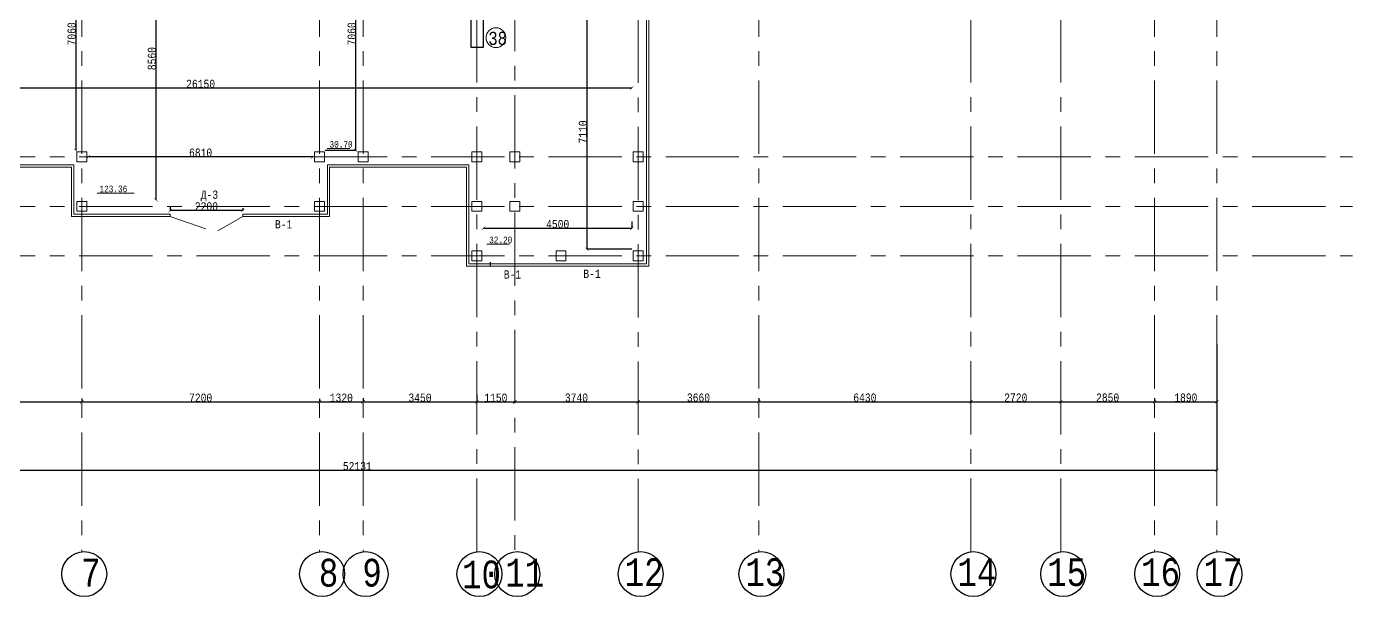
# Model space of a CAD drawing. Header units: millimetres. Extents: x -689206 to 4969298, y -1019800 to 703299.
# Drawn here: x 768684 to 808889, y -934565 to -917286 of the extents above; entities that cross this region are included whole.
import ezdxf

# ---------------------------------------------------------------- set-up
doc = ezdxf.new("R2010")
doc.units = ezdxf.units.MM
doc.linetypes.add('JIS_02_4.0', pattern=[5.5, 4, -1.5])
doc.linetypes.add('осеваяX2', pattern=[101.6, 63.5, -12.7, 12.7, -12.7])
for name, color, linetype, lineweight in [('несущие', 7, 'Continuous', 30), ('ОКНА', 250, 'Continuous', 20), ('РАЗМЕРЫ', 7, 'Continuous', 9), ('сваи', 7, 'JIS_02_4.0', 30), ('стены', 7, 'Continuous', 20)]:
    doc.layers.add(name, color=color, linetype=linetype, lineweight=lineweight)
doc.layers.add('сетка', color=104, linetype='Continuous')
doc.layers.add('четотам', color=7, linetype='Continuous')
doc.styles.add('Аннотативный', font='isocteur.ttf', dxfattribs={"width": 0.7, "height": 250})
doc.dimstyles.new('Аннотативный', dxfattribs={"dimscale": 0, "dimtxt": 250, "dimasz": 100, "dimexe": 1.25, "dimexo": 0.625, "dimtad": 1, "dimdec": 0, "dimtxsty": 'Аннотативный', "dimblk": 'ARCHTICK', "dimcen": 2.5, "dimadec": 0, "dimazin": 0, "dimtfac": 1, "dimtdec": 0, "dimtmove": 0, "dimatfit": 3, "dimfxl": 1, "dimarcsym": 0})

# ---------------------------------------------------------------- blocks, each defined once
blk = doc.blocks.new('_ArchTick')
at = {"color": 0, "linetype": 'ByBlock', "const_width": 0.15}
blk.add_lwpolyline([(-0.5, -0.5), (0.5, 0.5)], dxfattribs=at)
blk = doc.blocks.new('*D4487')
at = {"layer": 'Defpoints', "color": 0, "lineweight": 5, "transparency": 16777216}
for p in [(782539, -923403), (787039, -923194), (787039, -923403)]:
    blk.add_point(p, dxfattribs=at)
at = {"layer": 'стены', "color": 0, "lineweight": -2, "transparency": 16777216}
for p, q in [((782539, -923402), (782539, -923401)), ((782539, -923403), (787039, -923403)), ((787039, -923194), (787039, -923404))]:
    blk.add_line(p, q, dxfattribs=at)
at = {"layer": 'стены', "color": 0, "lineweight": -2, "transparency": 16777216, "xscale": 100, "yscale": 100, "zscale": 100, "rotation": 180}
blk.add_blockref('_ArchTick', (782539, -923403), dxfattribs=at)
at = {"layer": 'стены', "color": 0, "lineweight": -2, "transparency": 16777216, "xscale": 100, "yscale": 100, "zscale": 100}
blk.add_blockref('_ArchTick', (787039, -923403), dxfattribs=at)
at = {"layer": 'стены', "color": 0, "lineweight": 5, "transparency": 16777216, "insert": (784789, -923277), "char_height": 250, "attachment_point": 5, "style": 'Аннотативный'}
blk.add_mtext('4500', dxfattribs=at)
blk = doc.blocks.new('*D4572')
at = {"layer": 'Defpoints', "color": 0, "lineweight": 5, "transparency": 16777216}
for p in [(770559, -921238), (770559, -921238), (777366, -921238)]:
    blk.add_point(p, dxfattribs=at)
at = {"layer": 'РАЗМЕРЫ', "color": 0, "lineweight": -2, "transparency": 16777216}
for p, q in [((770559, -921237), (770559, -921237)), ((777366, -921238), (770559, -921238)), ((777366, -921237), (777366, -921237))]:
    blk.add_line(p, q, dxfattribs=at)
at = {"layer": 'РАЗМЕРЫ', "color": 0, "lineweight": -2, "transparency": 16777216, "xscale": 100, "yscale": 100, "zscale": 100, "rotation": 180}
blk.add_blockref('_ArchTick', (770559, -921238), dxfattribs=at)
at = {"layer": 'РАЗМЕРЫ', "color": 0, "lineweight": -2, "transparency": 16777216, "xscale": 100, "yscale": 100, "zscale": 100}
blk.add_blockref('_ArchTick', (777366, -921238), dxfattribs=at)
at = {"layer": 'РАЗМЕРЫ', "color": 0, "lineweight": 5, "transparency": 16777216, "insert": (773963, -921112), "char_height": 250, "attachment_point": 5, "style": 'Аннотативный'}
blk.add_mtext('6810', dxfattribs=at)
blk = doc.blocks.new('*D4583')
at = {"layer": 'Defpoints', "color": 0, "linetype": 'ByBlock', "lineweight": 5, "transparency": 16777216}
for p in [(773039, -922738), (773039, -922866), (775239, -922793)]:
    blk.add_point(p, dxfattribs=at)
at = {"layer": 'РАЗМЕРЫ', "color": 0, "linetype": 'ByBlock', "lineweight": -2, "transparency": 16777216}
for p, q in [((773039, -922738), (773039, -922867)), ((775239, -922866), (773039, -922866)), ((775239, -922793), (775239, -922867))]:
    blk.add_line(p, q, dxfattribs=at)
at = {"layer": 'РАЗМЕРЫ', "color": 0, "linetype": 'ByBlock', "lineweight": -2, "transparency": 16777216, "xscale": 100, "yscale": 100, "zscale": 100, "rotation": 180}
blk.add_blockref('_ArchTick', (773039, -922866), dxfattribs=at)
at = {"layer": 'РАЗМЕРЫ', "color": 0, "linetype": 'ByBlock', "lineweight": -2, "transparency": 16777216, "xscale": 100, "yscale": 100, "zscale": 100}
blk.add_blockref('_ArchTick', (775239, -922866), dxfattribs=at)
at = {"layer": 'РАЗМЕРЫ', "color": 0, "linetype": 'ByBlock', "lineweight": 5, "transparency": 16777216, "insert": (774139, -922740), "char_height": 250, "attachment_point": 5, "style": 'Аннотативный'}
blk.add_mtext('2200', dxfattribs=at)
blk = doc.blocks.new('*D4544')
at = {"layer": 'Defpoints', "color": 0, "linetype": 'ByBlock', "lineweight": 5, "transparency": 16777216}
for p in [(785682, -916926), (787039, -916926), (787039, -924038)]:
    blk.add_point(p, dxfattribs=at)
at = {"layer": 'РАЗМЕРЫ', "color": 0, "linetype": 'ByBlock', "lineweight": -2, "transparency": 16777216}
for p, q in [((787039, -916926), (785681, -916926)), ((785682, -924038), (785682, -916926)), ((787039, -924038), (785681, -924038))]:
    blk.add_line(p, q, dxfattribs=at)
at = {"layer": 'РАЗМЕРЫ', "color": 0, "linetype": 'ByBlock', "lineweight": -2, "transparency": 16777216, "xscale": 100, "yscale": 100, "zscale": 100}
for p, rotation in [((785682, -916926), 90), ((785682, -924038), 270)]:
    blk.add_blockref('_ArchTick', p, dxfattribs=dict(at, rotation=rotation))
at = {"layer": 'РАЗМЕРЫ', "color": 0, "linetype": 'ByBlock', "lineweight": 9, "transparency": 16777216, "insert": (785556, -920482), "char_height": 250, "attachment_point": 5, "rotation": 90, "style": 'Аннотативный'}
blk.add_mtext('7110', dxfattribs=at)
blk = doc.blocks.new('*D4545')
at = {"layer": 'Defpoints', "color": 0, "linetype": 'ByBlock', "lineweight": 5, "transparency": 16777216}
for p in [(777744, -913978), (778671, -913978), (777744, -921038)]:
    blk.add_point(p, dxfattribs=at)
at = {"layer": 'РАЗМЕРЫ', "color": 0, "linetype": 'ByBlock', "lineweight": -2, "transparency": 16777216}
for p, q in [((777744, -913978), (778673, -913978)), ((778671, -921038), (778671, -913978)), ((777744, -921038), (778673, -921038))]:
    blk.add_line(p, q, dxfattribs=at)
at = {"layer": 'РАЗМЕРЫ', "color": 0, "linetype": 'ByBlock', "lineweight": -2, "transparency": 16777216, "xscale": 100, "yscale": 100, "zscale": 100}
for p, rotation in [((778671, -913978), 90), ((778671, -921038), 270)]:
    blk.add_blockref('_ArchTick', p, dxfattribs=dict(at, rotation=rotation))
at = {"layer": 'РАЗМЕРЫ', "color": 0, "linetype": 'ByBlock', "lineweight": 5, "transparency": 16777216, "insert": (778546, -917508), "char_height": 250, "attachment_point": 5, "rotation": 90, "style": 'Аннотативный'}
blk.add_mtext('7060', dxfattribs=at)
blk = doc.blocks.new('*D4631')
at = {"layer": 'Defpoints', "color": 0, "lineweight": 5, "ltscale": 15000, "transparency": 16777216}
for p in [(772612, -913978), (772649, -913978), (772612, -922538)]:
    blk.add_point(p, dxfattribs=at)
at = {"layer": 'сваи', "color": 0, "lineweight": -2, "ltscale": 15000, "transparency": 16777216}
for p, q in [((772648, -913978), (772611, -913978)), ((772612, -922538), (772612, -913978)), ((772613, -922538), (772614, -922538))]:
    blk.add_line(p, q, dxfattribs=at)
at = {"layer": 'сваи', "color": 0, "lineweight": -2, "ltscale": 15000, "transparency": 16777216, "xscale": 100, "yscale": 100, "zscale": 100}
for p, rotation in [((772612, -913978), 90), ((772612, -922538), 270)]:
    blk.add_blockref('_ArchTick', p, dxfattribs=dict(at, rotation=rotation))
at = {"layer": 'сваи', "color": 0, "lineweight": 5, "ltscale": 15000, "transparency": 16777216, "insert": (772487, -918258), "char_height": 250, "attachment_point": 5, "rotation": 90, "style": 'Аннотативный'}
blk.add_mtext('8560', dxfattribs=at)
blk = doc.blocks.new('*D4645')
at = {"layer": 'Defpoints', "color": 0, "lineweight": 5, "ltscale": 35, "transparency": 16777216}
for p in [(765685, -928667), (770359, -928559), (770359, -928667)]:
    blk.add_point(p, dxfattribs=at)
at = {"layer": 'РАЗМЕРЫ', "color": 0, "lineweight": -2, "ltscale": 35, "transparency": 16777216}
for p, q in [((765685, -928666), (765685, -928666)), ((765685, -928667), (770359, -928667)), ((770359, -928559), (770359, -928668))]:
    blk.add_line(p, q, dxfattribs=at)
at = {"layer": 'РАЗМЕРЫ', "color": 0, "lineweight": -2, "ltscale": 35, "transparency": 16777216, "xscale": 100, "yscale": 100, "zscale": 100, "rotation": 180}
blk.add_blockref('_ArchTick', (765685, -928667), dxfattribs=at)
at = {"layer": 'РАЗМЕРЫ', "color": 0, "lineweight": -2, "ltscale": 35, "transparency": 16777216, "xscale": 100, "yscale": 100, "zscale": 100}
blk.add_blockref('_ArchTick', (770359, -928667), dxfattribs=at)
at = {"layer": 'РАЗМЕРЫ', "color": 0, "lineweight": 5, "ltscale": 35, "transparency": 16777216, "insert": (768022, -928541), "char_height": 250, "attachment_point": 5, "style": 'Аннотативный'}
blk.add_mtext('4690', dxfattribs=at)
blk = doc.blocks.new('*D4646')
at = {"layer": 'Defpoints', "color": 0, "lineweight": 5, "ltscale": 35, "transparency": 16777216}
for p in [(770359, -928667), (777569, -928568), (777569, -928667)]:
    blk.add_point(p, dxfattribs=at)
at = {"layer": 'РАЗМЕРЫ', "color": 0, "lineweight": -2, "ltscale": 35, "transparency": 16777216}
for p, q in [((770359, -928666), (770359, -928666)), ((770359, -928667), (777569, -928667)), ((777569, -928569), (777569, -928668))]:
    blk.add_line(p, q, dxfattribs=at)
at = {"layer": 'РАЗМЕРЫ', "color": 0, "lineweight": -2, "ltscale": 35, "transparency": 16777216, "xscale": 100, "yscale": 100, "zscale": 100, "rotation": 180}
blk.add_blockref('_ArchTick', (770359, -928667), dxfattribs=at)
at = {"layer": 'РАЗМЕРЫ', "color": 0, "lineweight": -2, "ltscale": 35, "transparency": 16777216, "xscale": 100, "yscale": 100, "zscale": 100}
blk.add_blockref('_ArchTick', (777569, -928667), dxfattribs=at)
at = {"layer": 'РАЗМЕРЫ', "color": 0, "lineweight": 5, "ltscale": 35, "transparency": 16777216, "insert": (773964, -928541), "char_height": 250, "attachment_point": 5, "style": 'Аннотативный'}
blk.add_mtext('7200', dxfattribs=at)
blk = doc.blocks.new('*D4647')
at = {"layer": 'Defpoints', "color": 0, "lineweight": 5, "ltscale": 35, "transparency": 16777216}
for p in [(777569, -928667), (778889, -928553), (778889, -928667)]:
    blk.add_point(p, dxfattribs=at)
at = {"layer": 'РАЗМЕРЫ', "color": 0, "lineweight": -2, "ltscale": 35, "transparency": 16777216}
for p, q in [((777569, -928666), (777569, -928666)), ((777569, -928667), (778889, -928667)), ((778889, -928553), (778889, -928668))]:
    blk.add_line(p, q, dxfattribs=at)
at = {"layer": 'РАЗМЕРЫ', "color": 0, "lineweight": -2, "ltscale": 35, "transparency": 16777216, "xscale": 100, "yscale": 100, "zscale": 100, "rotation": 180}
blk.add_blockref('_ArchTick', (777569, -928667), dxfattribs=at)
at = {"layer": 'РАЗМЕРЫ', "color": 0, "lineweight": -2, "ltscale": 35, "transparency": 16777216, "xscale": 100, "yscale": 100, "zscale": 100}
blk.add_blockref('_ArchTick', (778889, -928667), dxfattribs=at)
at = {"layer": 'РАЗМЕРЫ', "color": 0, "lineweight": 5, "ltscale": 35, "transparency": 16777216, "insert": (778229, -928541), "char_height": 250, "attachment_point": 5, "style": 'Аннотативный'}
blk.add_mtext('1320', dxfattribs=at)
blk = doc.blocks.new('*D4648')
at = {"layer": 'Defpoints', "color": 0, "lineweight": 5, "ltscale": 35, "transparency": 16777216}
for p in [(778889, -928667), (782339, -928441), (782339, -928667)]:
    blk.add_point(p, dxfattribs=at)
at = {"layer": 'РАЗМЕРЫ', "color": 0, "lineweight": -2, "ltscale": 35, "transparency": 16777216}
for p, q in [((778889, -928666), (778889, -928666)), ((778889, -928667), (782339, -928667)), ((782339, -928442), (782339, -928668))]:
    blk.add_line(p, q, dxfattribs=at)
at = {"layer": 'РАЗМЕРЫ', "color": 0, "lineweight": -2, "ltscale": 35, "transparency": 16777216, "xscale": 100, "yscale": 100, "zscale": 100, "rotation": 180}
blk.add_blockref('_ArchTick', (778889, -928667), dxfattribs=at)
at = {"layer": 'РАЗМЕРЫ', "color": 0, "lineweight": -2, "ltscale": 35, "transparency": 16777216, "xscale": 100, "yscale": 100, "zscale": 100}
blk.add_blockref('_ArchTick', (782339, -928667), dxfattribs=at)
at = {"layer": 'РАЗМЕРЫ', "color": 0, "lineweight": 5, "ltscale": 35, "transparency": 16777216, "insert": (780614, -928541), "char_height": 250, "attachment_point": 5, "style": 'Аннотативный'}
blk.add_mtext('3450', dxfattribs=at)
blk = doc.blocks.new('*D4649')
at = {"layer": 'Defpoints', "color": 0, "lineweight": 5, "ltscale": 35, "transparency": 16777216}
for p in [(782339, -928666), (783489, -928666), (783489, -928666)]:
    blk.add_point(p, dxfattribs=at)
at = {"layer": 'РАЗМЕРЫ', "color": 0, "lineweight": -2, "ltscale": 35, "transparency": 16777216}
for p, q in [((782339, -928665), (782339, -928665)), ((782339, -928666), (783489, -928666)), ((783489, -928665), (783489, -928665))]:
    blk.add_line(p, q, dxfattribs=at)
at = {"layer": 'РАЗМЕРЫ', "color": 0, "lineweight": -2, "ltscale": 35, "transparency": 16777216, "xscale": 100, "yscale": 100, "zscale": 100, "rotation": 180}
blk.add_blockref('_ArchTick', (782339, -928666), dxfattribs=at)
at = {"layer": 'РАЗМЕРЫ', "color": 0, "lineweight": -2, "ltscale": 35, "transparency": 16777216, "xscale": 100, "yscale": 100, "zscale": 100}
blk.add_blockref('_ArchTick', (783489, -928666), dxfattribs=at)
at = {"layer": 'РАЗМЕРЫ', "color": 0, "lineweight": 5, "ltscale": 35, "transparency": 16777216, "insert": (782914, -928540), "char_height": 250, "attachment_point": 5, "style": 'Аннотативный'}
blk.add_mtext('1150', dxfattribs=at)
blk = doc.blocks.new('*D4650')
at = {"layer": 'Defpoints', "color": 0, "lineweight": 5, "ltscale": 35, "transparency": 16777216}
for p in [(783489, -928665), (787229, -928665), (787229, -928665)]:
    blk.add_point(p, dxfattribs=at)
at = {"layer": 'РАЗМЕРЫ', "color": 0, "lineweight": -2, "ltscale": 35, "transparency": 16777216}
for p, q in [((783489, -928664), (783489, -928663)), ((783489, -928665), (787229, -928665)), ((787229, -928664), (787229, -928663))]:
    blk.add_line(p, q, dxfattribs=at)
at = {"layer": 'РАЗМЕРЫ', "color": 0, "lineweight": -2, "ltscale": 35, "transparency": 16777216, "xscale": 100, "yscale": 100, "zscale": 100, "rotation": 180}
blk.add_blockref('_ArchTick', (783489, -928665), dxfattribs=at)
at = {"layer": 'РАЗМЕРЫ', "color": 0, "lineweight": -2, "ltscale": 35, "transparency": 16777216, "xscale": 100, "yscale": 100, "zscale": 100}
blk.add_blockref('_ArchTick', (787229, -928665), dxfattribs=at)
at = {"layer": 'РАЗМЕРЫ', "color": 0, "lineweight": 5, "ltscale": 35, "transparency": 16777216, "insert": (785359, -928539), "char_height": 250, "attachment_point": 5, "style": 'Аннотативный'}
blk.add_mtext('3740', dxfattribs=at)
blk = doc.blocks.new('*D4651')
at = {"layer": 'Defpoints', "color": 0, "lineweight": 5, "ltscale": 35, "transparency": 16777216}
for p in [(787229, -928663), (790889, -928549), (790889, -928663)]:
    blk.add_point(p, dxfattribs=at)
at = {"layer": 'РАЗМЕРЫ', "color": 0, "lineweight": -2, "ltscale": 35, "transparency": 16777216}
for p, q in [((787229, -928663), (787229, -928662)), ((787229, -928663), (790889, -928663)), ((790889, -928550), (790889, -928665))]:
    blk.add_line(p, q, dxfattribs=at)
at = {"layer": 'РАЗМЕРЫ', "color": 0, "lineweight": -2, "ltscale": 35, "transparency": 16777216, "xscale": 100, "yscale": 100, "zscale": 100, "rotation": 180}
blk.add_blockref('_ArchTick', (787229, -928663), dxfattribs=at)
at = {"layer": 'РАЗМЕРЫ', "color": 0, "lineweight": -2, "ltscale": 35, "transparency": 16777216, "xscale": 100, "yscale": 100, "zscale": 100}
blk.add_blockref('_ArchTick', (790889, -928663), dxfattribs=at)
at = {"layer": 'РАЗМЕРЫ', "color": 0, "lineweight": 5, "ltscale": 35, "transparency": 16777216, "insert": (789059, -928538), "char_height": 250, "attachment_point": 5, "style": 'Аннотативный'}
blk.add_mtext('3660', dxfattribs=at)
blk = doc.blocks.new('*D4652')
at = {"layer": 'Defpoints', "color": 0, "lineweight": 5, "ltscale": 35, "transparency": 16777216}
for p in [(790889, -928663), (797319, -928604), (797319, -928663)]:
    blk.add_point(p, dxfattribs=at)
at = {"layer": 'РАЗМЕРЫ', "color": 0, "lineweight": -2, "ltscale": 35, "transparency": 16777216}
for p, q in [((790889, -928663), (790889, -928662)), ((790889, -928663), (797319, -928663)), ((797319, -928605), (797319, -928665))]:
    blk.add_line(p, q, dxfattribs=at)
at = {"layer": 'РАЗМЕРЫ', "color": 0, "lineweight": -2, "ltscale": 35, "transparency": 16777216, "xscale": 100, "yscale": 100, "zscale": 100, "rotation": 180}
blk.add_blockref('_ArchTick', (790889, -928663), dxfattribs=at)
at = {"layer": 'РАЗМЕРЫ', "color": 0, "lineweight": -2, "ltscale": 35, "transparency": 16777216, "xscale": 100, "yscale": 100, "zscale": 100}
blk.add_blockref('_ArchTick', (797319, -928663), dxfattribs=at)
at = {"layer": 'РАЗМЕРЫ', "color": 0, "lineweight": 5, "ltscale": 35, "transparency": 16777216, "insert": (794104, -928538), "char_height": 250, "attachment_point": 5, "style": 'Аннотативный'}
blk.add_mtext('6430', dxfattribs=at)
blk = doc.blocks.new('*D4653')
at = {"layer": 'Defpoints', "color": 0, "lineweight": 5, "ltscale": 35, "transparency": 16777216}
for p in [(797319, -928663), (800041, -928663), (800041, -928695)]:
    blk.add_point(p, dxfattribs=at)
at = {"layer": 'РАЗМЕРЫ', "color": 0, "lineweight": -2, "ltscale": 35, "transparency": 16777216}
for p, q in [((797319, -928663), (797319, -928662)), ((797319, -928663), (800041, -928663)), ((800041, -928694), (800041, -928662))]:
    blk.add_line(p, q, dxfattribs=at)
at = {"layer": 'РАЗМЕРЫ', "color": 0, "lineweight": -2, "ltscale": 35, "transparency": 16777216, "xscale": 100, "yscale": 100, "zscale": 100, "rotation": 180}
blk.add_blockref('_ArchTick', (797319, -928663), dxfattribs=at)
at = {"layer": 'РАЗМЕРЫ', "color": 0, "lineweight": -2, "ltscale": 35, "transparency": 16777216, "xscale": 100, "yscale": 100, "zscale": 100}
blk.add_blockref('_ArchTick', (800041, -928663), dxfattribs=at)
at = {"layer": 'РАЗМЕРЫ', "color": 0, "lineweight": 5, "ltscale": 35, "transparency": 16777216, "insert": (798680, -928538), "char_height": 250, "attachment_point": 5, "style": 'Аннотативный'}
blk.add_mtext('2720', dxfattribs=at)
blk = doc.blocks.new('*D4654')
at = {"layer": 'Defpoints', "color": 0, "lineweight": 5, "ltscale": 35, "transparency": 16777216}
for p in [(800041, -928663), (802889, -928549), (802889, -928663)]:
    blk.add_point(p, dxfattribs=at)
at = {"layer": 'РАЗМЕРЫ', "color": 0, "lineweight": -2, "ltscale": 35, "transparency": 16777216}
for p, q in [((800041, -928663), (800041, -928662)), ((800041, -928663), (802889, -928663)), ((802889, -928550), (802889, -928665))]:
    blk.add_line(p, q, dxfattribs=at)
at = {"layer": 'РАЗМЕРЫ', "color": 0, "lineweight": -2, "ltscale": 35, "transparency": 16777216, "xscale": 100, "yscale": 100, "zscale": 100, "rotation": 180}
blk.add_blockref('_ArchTick', (800041, -928663), dxfattribs=at)
at = {"layer": 'РАЗМЕРЫ', "color": 0, "lineweight": -2, "ltscale": 35, "transparency": 16777216, "xscale": 100, "yscale": 100, "zscale": 100}
blk.add_blockref('_ArchTick', (802889, -928663), dxfattribs=at)
at = {"layer": 'РАЗМЕРЫ', "color": 0, "lineweight": 5, "ltscale": 35, "transparency": 16777216, "insert": (801465, -928538), "char_height": 250, "attachment_point": 5, "style": 'Аннотативный'}
blk.add_mtext('2850', dxfattribs=at)
blk = doc.blocks.new('*D4655')
at = {"layer": 'Defpoints', "color": 0, "lineweight": 5, "ltscale": 35, "transparency": 16777216}
for p in [(804781, -926911), (802889, -928663), (804781, -928663)]:
    blk.add_point(p, dxfattribs=at)
at = {"layer": 'РАЗМЕРЫ', "color": 0, "lineweight": -2, "ltscale": 35, "transparency": 16777216}
for p, q in [((804781, -926912), (804781, -928665)), ((802889, -928663), (802889, -928662)), ((802889, -928663), (804781, -928663))]:
    blk.add_line(p, q, dxfattribs=at)
at = {"layer": 'РАЗМЕРЫ', "color": 0, "lineweight": -2, "ltscale": 35, "transparency": 16777216, "xscale": 100, "yscale": 100, "zscale": 100, "rotation": 180}
blk.add_blockref('_ArchTick', (802889, -928663), dxfattribs=at)
at = {"layer": 'РАЗМЕРЫ', "color": 0, "lineweight": -2, "ltscale": 35, "transparency": 16777216, "xscale": 100, "yscale": 100, "zscale": 100}
blk.add_blockref('_ArchTick', (804781, -928663), dxfattribs=at)
at = {"layer": 'РАЗМЕРЫ', "color": 0, "lineweight": 5, "ltscale": 35, "transparency": 16777216, "insert": (803835, -928538), "char_height": 250, "attachment_point": 5, "style": 'Аннотативный'}
blk.add_mtext('1890', dxfattribs=at)
blk = doc.blocks.new('*D4656')
at = {"layer": 'Defpoints', "color": 0, "lineweight": 5, "ltscale": 35, "transparency": 16777216}
for p in [(752650, -928663), (804781, -928663), (804781, -930740)]:
    blk.add_point(p, dxfattribs=at)
at = {"layer": 'РАЗМЕРЫ', "color": 0, "lineweight": -2, "ltscale": 35, "transparency": 16777216}
for p, q in [((752650, -928664), (752650, -930742)), ((804781, -928664), (804781, -930742)), ((752650, -930740), (804781, -930740))]:
    blk.add_line(p, q, dxfattribs=at)
at = {"layer": 'РАЗМЕРЫ', "color": 0, "lineweight": -2, "ltscale": 35, "transparency": 16777216, "xscale": 100, "yscale": 100, "zscale": 100, "rotation": 180}
blk.add_blockref('_ArchTick', (752650, -930740), dxfattribs=at)
at = {"layer": 'РАЗМЕРЫ', "color": 0, "lineweight": -2, "ltscale": 35, "transparency": 16777216, "xscale": 100, "yscale": 100, "zscale": 100}
blk.add_blockref('_ArchTick', (804781, -930740), dxfattribs=at)
at = {"layer": 'РАЗМЕРЫ', "color": 0, "lineweight": 5, "ltscale": 35, "transparency": 16777216, "insert": (778715, -930615), "char_height": 250, "attachment_point": 5, "style": 'Аннотативный'}
blk.add_mtext('52131', dxfattribs=at)
blk = doc.blocks.new('*D4695')
at = {"layer": 'Defpoints', "color": 0, "lineweight": 5, "ltscale": 35, "transparency": 16777216}
for p in [(770179, -913978), (770179, -921038), (770179, -921038)]:
    blk.add_point(p, dxfattribs=at)
at = {"layer": 'РАЗМЕРЫ', "color": 0, "lineweight": -2, "ltscale": 35, "transparency": 16777216}
for p, q in [((770179, -913978), (770179, -921038)), ((770180, -913978), (770180, -913978)), ((770179, -921038), (770178, -921038))]:
    blk.add_line(p, q, dxfattribs=at)
at = {"layer": 'РАЗМЕРЫ', "color": 0, "lineweight": -2, "ltscale": 35, "transparency": 16777216, "xscale": 100, "yscale": 100, "zscale": 100}
for p, rotation in [((770179, -913978), 90), ((770179, -921038), 270)]:
    blk.add_blockref('_ArchTick', p, dxfattribs=dict(at, rotation=rotation))
at = {"layer": 'РАЗМЕРЫ', "color": 0, "lineweight": 5, "ltscale": 35, "transparency": 16777216, "insert": (770054, -917508), "char_height": 250, "attachment_point": 5, "rotation": 90, "style": 'Аннотативный'}
blk.add_mtext('7060', dxfattribs=at)
blk = doc.blocks.new('*D4696')
at = {"layer": 'Defpoints', "color": 0, "lineweight": 5, "ltscale": 35, "transparency": 16777216}
for p in [(760889, -919152), (760889, -919152), (787039, -919152)]:
    blk.add_point(p, dxfattribs=at)
at = {"layer": 'РАЗМЕРЫ', "color": 0, "lineweight": -2, "ltscale": 35, "transparency": 16777216}
for p, q in [((760889, -919152), (760889, -919151)), ((787039, -919152), (760889, -919152)), ((787039, -919152), (787039, -919151))]:
    blk.add_line(p, q, dxfattribs=at)
at = {"layer": 'РАЗМЕРЫ', "color": 0, "lineweight": -2, "ltscale": 35, "transparency": 16777216, "xscale": 100, "yscale": 100, "zscale": 100, "rotation": 180}
blk.add_blockref('_ArchTick', (760889, -919152), dxfattribs=at)
at = {"layer": 'РАЗМЕРЫ', "color": 0, "lineweight": -2, "ltscale": 35, "transparency": 16777216, "xscale": 100, "yscale": 100, "zscale": 100}
blk.add_blockref('_ArchTick', (787039, -919152), dxfattribs=at)
at = {"layer": 'РАЗМЕРЫ', "color": 0, "lineweight": 5, "ltscale": 35, "transparency": 16777216, "insert": (773964, -919027), "char_height": 250, "attachment_point": 5, "style": 'Аннотативный'}
blk.add_mtext('26150', dxfattribs=at)

msp = doc.modelspace()

# ---------------------------------------------------------------- linework, layer by layer
at = {"layer": 'несущие', "color": 0, "lineweight": 9}
msp.add_line((770049.2, -923047.8), (770049.2, -921547.8), dxfattribs=at)
at = {"layer": 'ОКНА', "color": 0, "lineweight": 9}
for p, q in [((770119.2, -921477.8), (765837.2, -921477.8)), ((777805.5, -921478.2), (782099.2, -921478.2)), ((770049.2, -921547.8), (765907.2, -921547.8)), ((777875.5, -921548.2), (782029.2, -921548.2)), ((770049.2, -923047.8), (773039.1, -923047.8)), ((770119.2, -922977.8), (773039.1, -922977.8)), ((775239.1, -923047.8), (777875.5, -923047.8)), ((782029.2, -924547.8), (787549.2, -924547.8)), ((782099.2, -924477.8), (787479.2, -924477.8))]:
    msp.add_line(p, q, dxfattribs=at)
at = {"layer": 'ОКНА', "color": 7, "lineweight": 30, "true_color": 0xffffff}
msp.add_line((782743.2, -924427.8), (782743.2, -924547.8), dxfattribs=at)
at = {"layer": 'РАЗМЕРЫ', "linetype": 'осеваяX2', "lineweight": 5, "ltscale": 35}
for p, q in [((770359.2, -883366.8), (770359.2, -933208.1)), ((777569.2, -883366.8), (777569.2, -933208.1)), ((782339.2, -933208.1), (782339.2, -883366.8)), ((797319, -933208.1), (797319, -883366.8)), ((800041.4, -933208.1), (800041.4, -883366.8)), ((804780.6, -883366.8), (804780.6, -933208.1)), ((783488.9, -898030.7), (783488.9, -933208.1))]:
    msp.add_line(p, q, dxfattribs=at)
at = {"layer": 'РАЗМЕРЫ', "lineweight": 30, "ltscale": 35}
for p, q in [((782159.2, -916924.6), (782159.2, -917910.6)), ((782539.2, -917910.6), (782539.2, -916925.8)), ((782159.2, -917910.6), (782539.2, -917910.6))]:
    msp.add_line(p, q, dxfattribs=at)
at = {"layer": 'РАЗМЕРЫ'}
for p, q in [((777802.8, -920981.1), (778492.1, -920981.1)), ((770828.5, -922334), (771946.4, -922334)), ((782643.9, -923879.8), (783333.1, -923879.8))]:
    msp.add_line(p, q, dxfattribs=at)
at = {"layer": 'РАЗМЕРЫ', "lineweight": 9, "ltscale": 35}
for p, q in [((770119.2, -922977.8), (770119.2, -921477.8)), ((777805.5, -922977.8), (777805.5, -921478.2)), ((777875.5, -923047.8), (777875.5, -921548.2)), ((773039.1, -923047.8), (773039.1, -922977.8)), ((775239.1, -923047.8), (775239.1, -922977.8)), ((775239.1, -922977.8), (777805.5, -922977.8))]:
    msp.add_line(p, q, dxfattribs=at)
at = {"layer": 'РАЗМЕРЫ', "color": 7, "lineweight": 25, "true_color": 0xffffff}
msp.add_line((777365.5, -921721.1), (777365.9, -921721.1), dxfattribs=at)
at = {"layer": 'РАЗМЕРЫ', "color": 0, "lineweight": 9}
for p, q in [((773039.1, -923047.8), (774118.5, -923424.1)), ((775239.1, -923047.8), (774489, -923480.9))]:
    msp.add_line(p, q, dxfattribs=at)
at = {"layer": 'сетка', "color": 0}
for centre in [(770436, -933884.5), (777646, -933884.5), (778966, -933884.5), (782416, -933884.5), (783565.8, -933884.5), (787306.1, -933884.5), (790966, -933884.5), (797395.9, -933884.5), (800118.3, -933884.5), (802966, -933884.5), (804857.5, -933884.5)]:
    msp.add_circle(centre, 680.7, dxfattribs=at)
at = {"layer": 'стены', "linetype": 'осеваяX2', "lineweight": 5, "ltscale": 35}
for p, q in [((778889.1, -883366.8), (778889.1, -933208.1)), ((790889.1, -883366.8), (790889.1, -933208.1)), ((802889.1, -883366.8), (802889.1, -933208.1)), ((787229.2, -884768.4), (787229.2, -933208.1)), ((741836.4, -921237.8), (808889.1, -921237.8)), ((741836.4, -922737.8), (808889.1, -922737.8)), ((741836.4, -924237.8), (808889.1, -924237.8))]:
    msp.add_line(p, q, dxfattribs=at)
at = {"layer": 'стены', "lineweight": 9}
for p, q in [((787479.2, -916925.8), (787479.2, -924477.8)), ((787549.2, -916925.8), (787549.2, -924547.8)), ((782099.2, -924477.8), (782099.2, -921478.2)), ((782029.2, -924547.8), (782029.2, -921548.2))]:
    msp.add_line(p, q, dxfattribs=at)
at = {"layer": 'стены', "lineweight": 20}
for points in [[(770209.2, -921087.8), (770509.2, -921087.8), (770509.2, -921387.8), (770209.2, -921387.8)], [(777419.2, -921087.8), (777719.2, -921087.8), (777719.2, -921387.8), (777419.2, -921387.8)], [(778739.1, -921087.8), (779039.1, -921087.8), (779039.1, -921387.8), (778739.1, -921387.8)], [(782189.2, -921087.8), (782489.2, -921087.8), (782489.2, -921387.8), (782189.2, -921387.8)], [(783338.9, -921087.8), (783638.9, -921087.8), (783638.9, -921387.8), (783338.9, -921387.8)], [(787079.2, -921085.8), (787379.2, -921085.8), (787379.2, -921385.8), (787079.2, -921385.8)], [(770209.2, -922587.3), (770509.2, -922587.3), (770509.2, -922887.3), (770209.2, -922887.3)], [(777419.2, -922587.8), (777719.2, -922587.8), (777719.2, -922887.8), (777419.2, -922887.8)], [(782189.2, -922587.8), (782489.2, -922587.8), (782489.2, -922887.8), (782189.2, -922887.8)], [(783338.9, -922587.8), (783638.9, -922587.8), (783638.9, -922887.8), (783338.9, -922887.8)], [(787079.2, -922585.8), (787379.2, -922585.8), (787379.2, -922885.8), (787079.2, -922885.8)], [(782189.2, -924087.8), (782489.2, -924087.8), (782489.2, -924387.8), (782189.2, -924387.8)], [(784739.1, -924087.8), (785039.1, -924087.8), (785039.1, -924387.8), (784739.1, -924387.8)], [(787079.2, -924085.8), (787379.2, -924085.8), (787379.2, -924385.8), (787079.2, -924385.8)]]:
    msp.add_lwpolyline(points, close=True, dxfattribs=at)
at = {"layer": 'четотам', "lineweight": 13}
msp.add_circle((782916.4, -917623.5), 300, dxfattribs=at)

# ---------------------------------------------------------------- texts
at = {"layer": 'РАЗМЕРЫ', "lineweight": 13, "ltscale": 150, "insert": (782688.4, -917443.6), "char_height": 401.1, "width": 1460, "attachment_point": 1, "style": 'Аннотативный'}
msp.add_mtext('38', dxfattribs=at)
at = {"layer": 'РАЗМЕРЫ', "char_height": 200, "width": 656.117, "attachment_point": 1, "style": 'Аннотативный'}
for s, insert in [('30.70', (777871.1, -920757)), ('123.36', (770896.8, -922109.9)), ('32.20', (782712.1, -923655.7))]:
    msp.add_mtext(s, dxfattribs=dict(at, insert=insert))
at = {"layer": 'РАЗМЕРЫ', "lineweight": 20, "ltscale": 150, "char_height": 250, "width": 922.913, "attachment_point": 1, "style": 'Аннотативный'}
for s, insert in [('Д-3', (773968.2, -922258.2)), ('В-1', (776216.4, -923156.3)), ('В-1', (783156.4, -924676.3)), ('В-1', (785566.4, -924656.3))]:
    msp.add_mtext(s, dxfattribs=dict(at, insert=insert))
at = {"layer": 'РАЗМЕРЫ', "lineweight": 5, "ltscale": 35, "width": 7009.377, "attachment_point": 1, "style": 'Аннотативный'}
for s, insert, char_height in [('7', (770337.2, -933423.5), 841.3), ('8', (777547.2, -933423.5), 841.3), ('9', (778867.1, -933423.5), 841.3), ('10', (781890.4, -933476.8), 841.28), ('11', (783200.2, -933423.5), 841.28), ('12', (786820.6, -933406.7), 841.28), ('13', (790480.5, -933406.7), 841.28), ('14', (796910.4, -933406.7), 841.28), ('15', (799632.8, -933406.7), 841.28), ('16', (802480.5, -933406.7), 841.28), ('17', (804372, -933406.7), 841.28)]:
    msp.add_mtext(s, dxfattribs=dict(at, insert=insert, char_height=char_height))

# ---------------------------------------------------------------- dimensions: what is measured, and where the dimension line sits
at = {"layer": 'РАЗМЕРЫ', "lineweight": 5, "ltscale": 35}
dim = msp.add_linear_dim(base=(770179.2, -921037.8), p1=(770179.2, -913977.8), p2=(770179.2, -921037.8), angle=90, dimstyle='Аннотативный', dxfattribs=at)
dim.commit()
dim.dimension.update_dxf_attribs({"geometry": '*D4695', "text_midpoint": (770053.5, -917507.8)})
at = {"layer": 'РАЗМЕРЫ', "linetype": 'ByBlock', "lineweight": 5}
dim = msp.add_linear_dim(base=(778671.3, -913977.8), p1=(777743.7, -921038.2), p2=(777743.7, -913977.8), angle=90, dimstyle='Аннотативный', dxfattribs=at)
dim.commit()
dim.dimension.update_dxf_attribs({"geometry": '*D4545', "text_midpoint": (778545.7, -917508)})
at = {"layer": 'РАЗМЕРЫ', "linetype": 'ByBlock', "lineweight": 9}
dim = msp.add_linear_dim(base=(785682, -916925.8), p1=(787039.2, -924037.8), p2=(787039.2, -916925.8), angle=90, text='7110', dimstyle='Аннотативный', dxfattribs=at)
dim.commit()
dim.dimension.update_dxf_attribs({"geometry": '*D4544', "text_midpoint": (785556.3, -920481.8)})
at = {"layer": 'РАЗМЕРЫ', "lineweight": 5, "ltscale": 35}
for base, p1, p2, picture, middle in [((760889.1, -919152.3), (787039.2, -919152.3), (760889.1, -919152.3), '*D4696', (773964.2, -919026.6)), ((804780.6, -930740.4), (752649.8, -928663.3), (804780.6, -928663.3), '*D4656', (778715.2, -930614.8)), ((778889.1, -928667.1), (777569.2, -928667.1), (778889.1, -928552.8), '*D4647', (778229.1, -928541.4)), ((782339.2, -928667.1), (778889.1, -928667.1), (782339.2, -928441.2), '*D4648', (780614.1, -928541.4)), ((783488.9, -928665.8), (782339.2, -928665.8), (783488.9, -928665.8), '*D4649', (782914, -928540.2)), ((787229.2, -928664.6), (783488.9, -928664.6), (787229.2, -928664.6), '*D4650', (785359.1, -928538.9)), ((790889.1, -928663.3), (787229.2, -928663.3), (790889.1, -928548.9), '*D4651', (789059.2, -928537.7)), ((797319, -928663.3), (790889.1, -928663.3), (797319, -928604.1), '*D4652', (794104, -928537.7))]:
    dim = msp.add_linear_dim(base=base, p1=p1, p2=p2, dimstyle='Аннотативный', dxfattribs=at)
    dim.commit()
    dim.dimension.update_dxf_attribs({"geometry": picture, "text_midpoint": middle})
at = {"layer": 'РАЗМЕРЫ', "lineweight": 5}
dim = msp.add_linear_dim(base=(770559.2, -921237.8), p1=(777365.9, -921237.8), p2=(770559.2, -921237.8), text='6810', dimstyle='Аннотативный', dxfattribs=at)
dim.commit()
dim.dimension.update_dxf_attribs({"geometry": '*D4572', "text_midpoint": (773962.5, -921112.2)})
at = {"layer": 'РАЗМЕРЫ', "color": 18, "linetype": 'ByBlock', "lineweight": 5, "true_color": 0x000000}
dim = msp.add_linear_dim(base=(773039.1, -922865.5), p1=(775239.1, -922792.8), p2=(773039.1, -922737.8), dimstyle='Аннотативный', dxfattribs=at)
dim.commit()
dim.dimension.update_dxf_attribs({"geometry": '*D4583', "text_midpoint": (774139.1, -922739.9)})
at = {"layer": 'РАЗМЕРЫ', "lineweight": 5, "ltscale": 35}
for base, p1, p2, text, picture, middle in [((804780.6, -928663.3), (802889.1, -928663.3), (804780.6, -926911.1), '1890', '*D4655', (803834.9, -928537.7)), ((770359.2, -928667.1), (765685.2, -928667.1), (770359.2, -928558.5), '4690', '*D4645', (768022.2, -928541.4)), ((777569.2, -928667.1), (770359.2, -928667.1), (777569.2, -928568.1), '7200', '*D4646', (773964.2, -928541.4)), ((800041.4, -928663.3), (797319, -928663.3), (800041.4, -928694.7), '2720', '*D4653', (798680.2, -928537.7)), ((802889.1, -928663.3), (800041.4, -928663.3), (802889.1, -928548.9), '2850', '*D4654', (801465.3, -928537.7))]:
    dim = msp.add_linear_dim(base=base, p1=p1, p2=p2, text=text, dimstyle='Аннотативный', dxfattribs=at)
    dim.commit()
    dim.dimension.update_dxf_attribs({"geometry": picture, "text_midpoint": middle})
at = {"layer": 'сваи', "lineweight": 5, "ltscale": 15000}
dim = msp.add_linear_dim(base=(772612.4, -913977.8), p1=(772612.4, -922537.8), p2=(772648.6, -913977.8), angle=90, dimstyle='Аннотативный', dxfattribs=at)
dim.commit()
dim.dimension.update_dxf_attribs({"geometry": '*D4631', "text_midpoint": (772486.8, -918257.8)})
at = {"layer": 'стены', "lineweight": 5}
dim = msp.add_linear_dim(base=(787039.2, -923402.6), p1=(782539.2, -923402.6), p2=(787039.2, -923193.8), dimstyle='Аннотативный', dxfattribs=at)
dim.commit()
dim.dimension.update_dxf_attribs({"geometry": '*D4487', "text_midpoint": (784789.2, -923277)})

doc.saveas('drawing.dxf')
